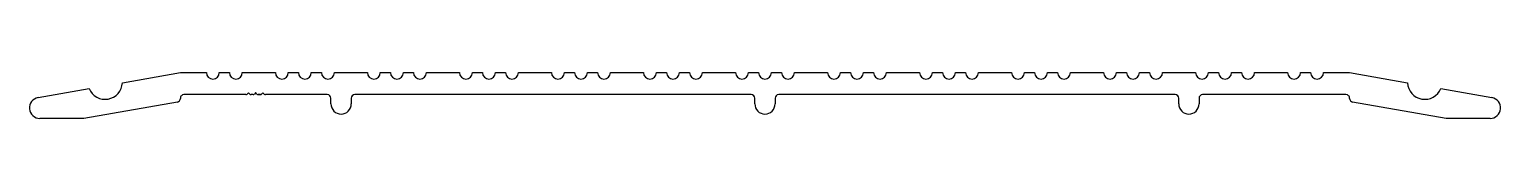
# Model space of a CAD drawing. Header units: inches. Extents: x -102 to 102, y 0 to 6.
import ezdxf

# ---------------------------------------------------------------- set-up
doc = ezdxf.new("R2010")
doc.units = ezdxf.units.IN
doc.header["$MEASUREMENT"] = 0
doc.layers.add('1', color=7, linetype='Continuous')

msp = doc.modelspace()

# ---------------------------------------------------------------- linework, layer by layer
at = {"layer": '1', "color": 7, "linetype": 'Continuous'}
for p, q in [((-88.71, 4.61), (-80.7, 6.02)), ((-80.7, 6.02), (-77.1, 6.02)), ((-75.32, 6.02), (-73.92, 6.02)), ((-72.14, 6.02), (-67.57, 6.02)), ((-65.79, 6.02), (-64.39, 6.02)), ((-62.61, 6.02), (-61.21, 6.02)), ((-59.43, 6.02), (-54.86, 6.02)), ((-53.08, 6.02), (-51.68, 6.02)), ((-49.9, 6.02), (-48.5, 6.02)), ((-46.72, 6.02), (-42.15, 6.02)), ((-40.37, 6.02), (-38.97, 6.02)), ((-37.19, 6.02), (-35.79, 6.02)), ((-34.01, 6.02), (-29.44, 6.02)), ((-27.66, 6.02), (-26.26, 6.02)), ((-24.48, 6.02), (-23.08, 6.02)), ((-21.3, 6.02), (-16.73, 6.02)), ((-14.95, 6.02), (-13.55, 6.02)), ((-11.77, 6.02), (-10.37, 6.02)), ((-8.59, 6.02), (-4.02, 6.02)), ((-2.24, 6.02), (-0.84, 6.02)), ((0.94, 6.02), (2.34, 6.02)), ((4.12, 6.02), (8.69, 6.02)), ((10.47, 6.02), (11.87, 6.02)), ((13.65, 6.02), (15.05, 6.02)), ((16.83, 6.02), (21.4, 6.02)), ((23.18, 6.02), (24.58, 6.02)), ((26.36, 6.02), (27.76, 6.02)), ((29.54, 6.02), (34.11, 6.02)), ((35.89, 6.02), (37.29, 6.02)), ((39.07, 6.02), (40.47, 6.02)), ((42.25, 6.02), (46.82, 6.02)), ((48.6, 6.02), (50, 6.02)), ((51.78, 6.02), (53.18, 6.02)), ((54.96, 6.02), (59.53, 6.02)), ((61.31, 6.02), (62.71, 6.02)), ((64.49, 6.02), (65.89, 6.02)), ((67.67, 6.02), (72.24, 6.02)), ((74.02, 6.02), (75.42, 6.02)), ((77.2, 6.02), (80.8, 6.02)), ((80.8, 6.02), (88.82, 4.61)), ((-100.35, 2.56), (-93.31, 3.8)), ((-71.65, 2.97), (-80.2, 2.97)), ((-71.3, 3.22), (-71.47, 3.05)), ((-71.12, 3.05), (-71.29, 3.22)), ((-70.65, 2.97), (-70.94, 2.97)), ((-70.3, 3.22), (-70.47, 3.05)), ((-70.12, 3.05), (-70.29, 3.22)), ((-69.65, 2.97), (-69.94, 2.97)), ((-69.94, 2.97), (-69.65, 2.97)), ((-69.65, 2.97), (-69.94, 2.97)), ((-69.94, 2.97), (-69.65, 2.97)), ((-69.65, 2.97), (-69.94, 2.97)), ((-69.3, 3.22), (-69.47, 3.05)), ((-69.12, 3.05), (-69.29, 3.22)), ((-68.57, 2.97), (-68.94, 2.97)), ((-68.94, 2.97), (-68.94, 2.97)), ((-60.4, 2.97), (-68.57, 2.97)), ((-59.9, 1.68), (-59.9, 2.47)), ((-57.1, 2.47), (-57.1, 1.68)), ((-32.07, 2.97), (-56.6, 2.97)), ((-1.85, 2.97), (-32.07, 2.97)), ((-1.35, 1.68), (-1.35, 2.47)), ((1.45, 2.47), (1.45, 1.68)), ((56.7, 2.97), (1.95, 2.97)), ((57.2, 1.68), (57.2, 2.47)), ((60, 2.47), (60, 1.68)), ((80.3, 2.97), (60.5, 2.97)), ((93.41, 3.8), (100.45, 2.56)), ((-81.11, 1.95), (-94.02, -0.33)), ((94.13, -0.33), (81.22, 1.95)), ((-94.02, -0.33), (-100.09, -0.33)), ((100.2, -0.33), (94.13, -0.33))]:
    msp.add_line(p, q, dxfattribs=at)
for centre, radius, start, end in [((-91.1, 4.71), 2.39, 202.321, 357.679), ((-76.21, 6.02), 0.89, 180, 0), ((-73.03, 6.02), 0.89, 180, 360), ((-66.68, 6.02), 0.89, 180, 0), ((-63.5, 6.02), 0.89, 180, 0), ((-60.32, 6.02), 0.89, 180, 360), ((-53.97, 6.02), 0.89, 180, 0), ((-50.79, 6.02), 0.89, 180, 0), ((-47.61, 6.02), 0.89, 180, 360), ((-41.26, 6.02), 0.89, 180, 0), ((-38.08, 6.02), 0.89, 180, 0), ((-34.9, 6.02), 0.89, 180, 360), ((-28.55, 6.02), 0.89, 180, 0), ((-25.37, 6.02), 0.89, 180, 0), ((-22.19, 6.02), 0.89, 180, 0), ((-15.84, 6.02), 0.89, 180, 0), ((-12.66, 6.02), 0.89, 180, 0), ((-9.48, 6.02), 0.89, 180, 0), ((-3.13, 6.02), 0.89, 180, 0), ((0.05, 6.02), 0.89, 180, 0), ((3.23, 6.02), 0.89, 180, 0), ((9.58, 6.02), 0.89, 180, 0), ((12.76, 6.02), 0.89, 180, 0), ((15.94, 6.02), 0.89, 180, 0), ((22.29, 6.02), 0.89, 180, 0), ((25.47, 6.02), 0.89, 180, 0), ((28.65, 6.02), 0.89, 180, 0), ((35, 6.02), 0.89, 180, 360), ((38.18, 6.02), 0.89, 180, 0), ((41.36, 6.02), 0.89, 180, 0), ((47.71, 6.02), 0.89, 180, 360), ((50.89, 6.02), 0.89, 180, 0), ((54.07, 6.02), 0.89, 180, 0), ((60.42, 6.02), 0.89, 180, 360), ((63.6, 6.02), 0.89, 180, 0), ((66.78, 6.02), 0.89, 180, 0), ((73.13, 6.02), 0.89, 180, 360), ((76.31, 6.02), 0.89, 180, 0), ((91.2, 4.71), 2.39, 182.321, 337.679), ((-100.09, 1.13), 1.45, 100, 270), ((-81.2, 2.44), 0.5, 280, 1.7848), ((-80.2, 2.47), 0.5, 90, 181.7848), ((-71.65, 3.22), 0.25, 270, 315), ((-71.3, 3.21), 0.008, 45, 135), ((-70.94, 3.22), 0.25, 225, 270), ((-70.65, 3.22), 0.25, 270, 315), ((-70.3, 3.21), 0.008, 45, 135), ((-69.94, 3.22), 0.25, 225, 270), ((-69.65, 3.22), 0.25, 270, 315), ((-69.3, 3.21), 0.008, 45, 135), ((-68.94, 3.22), 0.25, 225, 270), ((-60.4, 2.47), 0.5, 360, 90), ((-56.6, 2.47), 0.5, 90, 180), ((-1.85, 2.47), 0.5, 0, 90), ((1.95, 2.47), 0.5, 90, 180), ((56.7, 2.47), 0.5, 360, 90), ((60.5, 2.47), 0.5, 90, 180), ((80.3, 2.47), 0.5, 358.2152, 90), ((81.3, 2.44), 0.5, 178.2152, 260), ((100.2, 1.13), 1.45, 270, 80), ((-58.5, 1.68), 1.4, 180, 360), ((0.05, 1.68), 1.4, 180, 0), ((58.6, 1.68), 1.4, 180, 360)]:
    msp.add_arc(centre, radius, start, end, dxfattribs=at)

doc.saveas('drawing.dxf')
